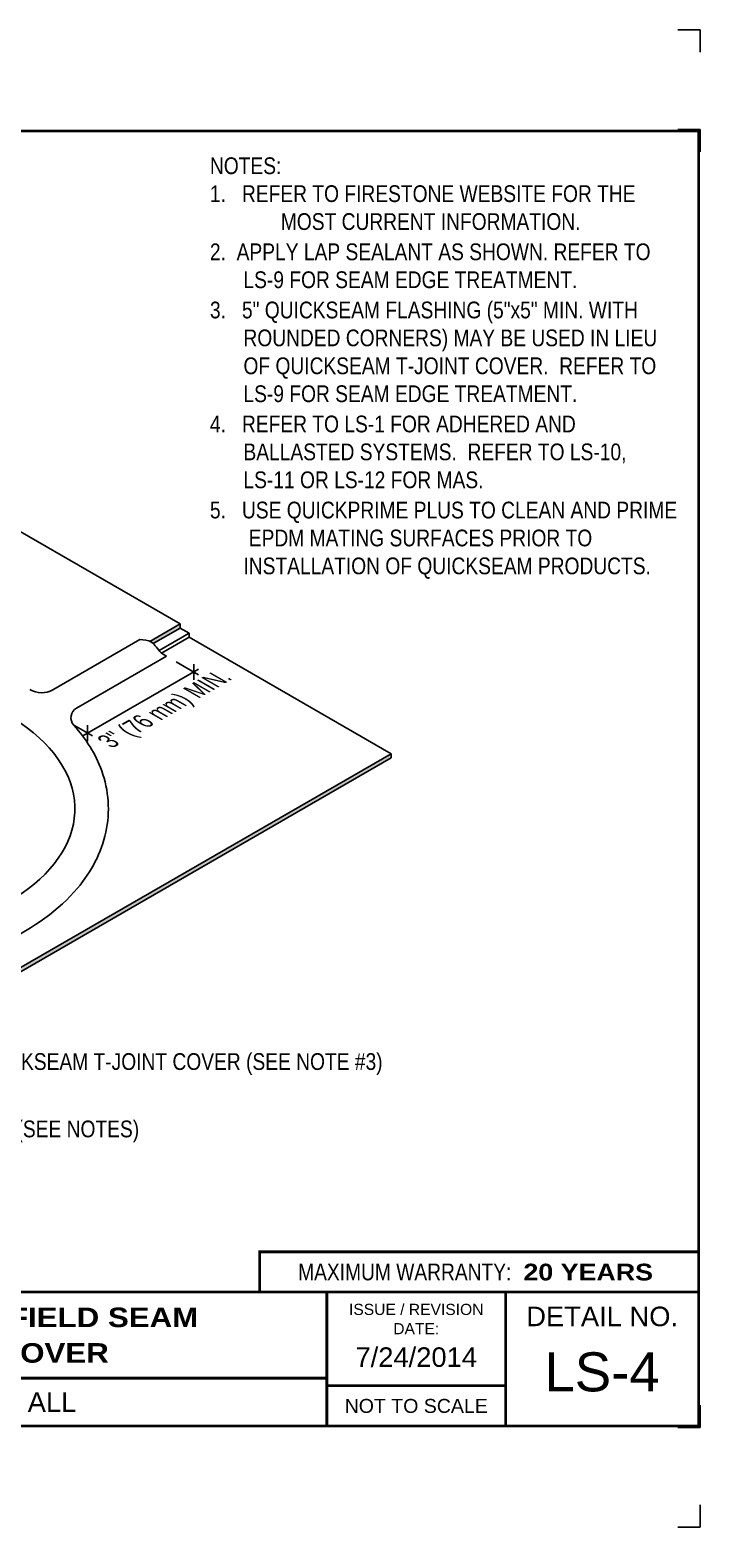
# Model space of a CAD drawing. Header units: inches. Extents: x 165.4 to 185.5, y 131.3 to 148.
# Drawn here: x 177.98 to 185.48, y 131.26 to 148.02 of the extents above; entities that cross this region are included whole.
import ezdxf
from ezdxf.enums import TextEntityAlignment as Align

# ---------------------------------------------------------------- set-up
doc = ezdxf.new("R2010")
doc.units = ezdxf.units.IN
doc.header["$MEASUREMENT"] = 0
doc.layers.get('0').update_dxf_attribs({"linetype": 'CONTINUOUS'})
doc.layers.get('DEFPOINTS').update_dxf_attribs({"linetype": 'CONTINUOUS'})
for name, color, linetype in [('FSBP-ANNO-NOTE', 7, 'CONTINUOUS'), ('FSBP-MEMBRANE', 7, 'CONTINUOUS'), ('FSBP-SEALANTS', 1, 'CONTINUOUS'), ('FSBP-TTLB', 7, 'CONTINUOUS'), ('FSBP-TTLB-BORDER', 7, 'CONTINUOUS'), ('FSBP-TTLB-TEXT', 7, 'CONTINUOUS')]:
    doc.layers.add(name, color=color, linetype=linetype)
doc.styles.add('FSBP_ARIAL', font='arial.ttf')
doc.styles.add('FSBP_ARIAL_BOLD', font='')
doc.styles.add('FSBP_ARIAL_NAR', font='ARIALN.TTF')
doc.styles.get('FSBP_ARIAL_BOLD').set_extended_font_data('Arial Black')

# ---------------------------------------------------------------- blocks, each defined once
blk = doc.blocks.new('TTLB-EPDM_2')
at = {"layer": 'DEFPOINTS', "linetype": 'Continuous', "ltscale": 1.75}
for points in [[(20.01562500000003, 13.88083333333333), (20.01562500000003, 14.13083333333333), (19.76562500000003, 14.13083333333333)], [(20.01562500000003, -2.380833333333342), (20.01562500000003, -2.630833333333342), (19.76562500000003, -2.630833333333342)]]:
    blk.add_lwpolyline(points, dxfattribs=at)
at = {"layer": 'DEFPOINTS', "color": 1}
for points in [[(20.015625, 12.765625), (20.015625, 13.015625), (19.765625, 13.015625)], [(20.015625, -1.265625), (20.015625, -1.515625), (19.765625, -1.515625)]]:
    blk.add_lwpolyline(points, dxfattribs=at)
at = {"layer": 'FSBP-TTLB', "const_width": 0.03125}
blk.add_lwpolyline([(15.09028770518938, 0), (20, 0), (20, 0.4512598240669945), (15.09028770518938, 0.4512598240669945)], close=True, dxfattribs=at)
for points in [[(0, 0), (0, -1.5), (20, -1.5), (20, 0), (0, 0)], [(15.84028770518938, 0), (15.84028770518938, -0.9643749050531198)], [(17.84110496735593, 0), (17.84110496735593, -1.5)], [(20, 0), (20, -1.5)], [(4.825208527206769, -0.9643749050531198), (15.84028770518938, -0.9643749050531198)], [(15.84028770518938, -0.9643749050531198), (15.84028770518938, -1.5)], [(15.84028770518938, -1.048740175933006), (17.84110496735593, -1.048740175933006)]]:
    blk.add_lwpolyline(points, dxfattribs=at)
at = {"layer": 'FSBP-TTLB-BORDER', "const_width": 0.03125}
blk.add_lwpolyline([(20, 0), (20, 13), (0, 13), (0, 0)], dxfattribs=at)
at = {"layer": 'FSBP-TTLB-TEXT', "style": 'FSBP_ARIAL_NAR'}
blk.add_text('MAXIMUM WARRANTY:', height=0.1875, dxfattribs=at).set_placement((17.90516569312837, 0.2256299120335257), align=Align.MIDDLE_RIGHT)
at = {"layer": 'FSBP-TTLB-TEXT', "style": 'FSBP_ARIAL'}
for s, height, p in [('ISSUE / REVISION', 0.125, (16.84069633627263, -0.1938496373466023)), ('DETAIL NO.', 0.21875, (18.92055248367797, -0.2724398367368792)), ('DATE:', 0.125, (16.84069633627263, -0.409973105348854)), ('NOT TO SCALE', 0.15625, (16.84069633627263, -1.274370087966503))]:
    blk.add_text(s, height=height, dxfattribs=at).set_placement(p, align=Align.MIDDLE_CENTER)
at = {"layer": 'FSBP-TTLB-TEXT'}
for tag, height, style, p in [('MAXIMUM_WARRANTY', 0.1875, 'FSBP_ARIAL_BOLD', (18.03987100774941, 0.2240244307510579)), ('ACCPT_SYSTEMS', 0.21875, 'FSBP_ARIAL', (12.49438170418193, -1.23218745252656))]:
    blk.add_attdef(tag, text='', height=height, dxfattribs=dict(at, style=style)).set_placement(p, align=Align.MIDDLE_LEFT)
for tag, height, style, p in [('DETAIL_DESCP_LINE_1', 0.21875, 'FSBP_ARIAL_BOLD', (10.33118450231211, -0.2831249841755152)), ('DETAIL_DESCP_LINE_2', 0.21875, 'FSBP_ARIAL_BOLD', (10.33118450231211, -0.6812499208775904)), ('ISSUE_REV_DATE', 0.21875, 'FSBP_ARIAL', (16.84069633627263, -0.7282559425942452)), ('DETAIL_NUMBER', 0.4375, 'FSBP_ARIAL', (18.91941590748775, -0.8931630692489421))]:
    blk.add_attdef(tag, text='', height=height, dxfattribs=dict(at, style=style)).set_placement(p, align=Align.MIDDLE_CENTER)

msp = doc.modelspace()

# ---------------------------------------------------------------- hatches: boundary and pattern name
at = {"layer": 'FSBP-MEMBRANE'}
h = msp.add_hatch(color=256, dxfattribs=at)
edge = h.paths.add_edge_path()
edge.add_line((179.3611897468261, 141.1492996721327), (179.6632507640381, 141.3236946817065))
edge.add_line((179.6632507640381, 141.3236946817065), (179.6632507640381, 141.3705696817069))
edge.add_line((179.6632507640381, 141.3705696817069), (179.3233364367958, 141.1743200533721))
edge.add_spline(control_points=[(179.3233364367958, 141.1743200533722), (179.3292377289602, 141.1717276858553), (179.3426617439841, 141.1647310688128), (179.3546234314598, 141.1553094898873), (179.3611897468262, 141.1492996721326)], knot_values=[0.1120423715763815, 0.1120423715763815, 0.1120423715763815, 0.1120423715763815, 0.1322315692420158, 0.1597613810511289, 0.1597613810511289, 0.1597613810511289, 0.1597613810511289], degree=3, periodic=0)
h = msp.add_hatch(color=256, dxfattribs=at)
h.paths.add_polyline_path([(168.1215735111468, 137.795729212957), (168.1215735111468, 137.7488542129568), (170.8474895203557, 136.1750458712519), (170.8474895203557, 136.2219208712518)])
h.paths.add_polyline_path([(171.1577120586034, 136.1833585510593), (171.1577120586034, 136.2302335510592), (170.8474895203558, 136.0511264850932), (170.8474895203558, 136.0042514850933)])
h.paths.add_polyline_path([(171.1577120586034, 136.042813805286), (171.1577120586034, 135.9959388052859), (173.2362028578478, 134.7959215828339), (173.2362028578478, 134.8427965828339)])
h.paths.add_polyline_path([(177.4760817628378, 137.2438168099613), (177.4760817628378, 137.2906918099613), (173.2362028578478, 134.8427965828339), (173.2362028578478, 134.7959215828339)])
h.paths.add_polyline_path([(177.4760817628378, 137.4781115557345), (177.4760817628378, 137.4312365557345), (177.7863043010854, 137.2521294897686), (177.7863043010854, 137.2990044897685)])
h.paths.add_polyline_path([(182.0233780609203, 139.8691995517442), (182.0233780609203, 139.9160745514736), (177.7863043010854, 137.4697988758905), (177.7863043010854, 137.4229238759272)])

# ---------------------------------------------------------------- linework, layer by layer
at = {"layer": 'FSBP-ANNO-NOTE'}
for p, q in [((179.8676907510632, 140.8635887246053), (178.5720631244088, 140.115557765587)), ((179.6161643854506, 140.9463075395), (179.8676907510631, 140.8010887246054)), ((179.8135641633266, 140.743950376957), (179.8135641633266, 140.9207270722536)), ((178.4723148940808, 140.2364028975645), (178.6809705511976, 140.1159354977602)), ((178.6268439634611, 140.0587971501119), (178.6268439634611, 140.2355738454085))]:
    msp.add_line(p, q, dxfattribs=at)
at = {"layer": 'FSBP-MEMBRANE'}
for p, q in [((179.663250764038, 141.3705696817504), (177.7749373783277, 142.460787924119)), ((179.3233364367958, 141.1743200533722), (179.663250764038, 141.3705696817069)), ((179.3611897468263, 141.1492996721329), (179.663250764038, 141.3236946817065)), ((179.663250764038, 141.3236946817504), (179.663250764038, 141.3705696817504)), ((179.663250764038, 141.3236946817065), (179.7623024195034, 141.2665071817599)), ((179.4264636495589, 141.0726105775281), (179.7623024195034, 141.2665071817599)), ((179.4549385802883, 141.0440505864499), (179.7623024195034, 141.2215071817599)), ((179.7623024195034, 141.2665071817599), (179.7623024195034, 141.2215071817599)), ((177.7863043010854, 137.4697988758905), (182.0233780609203, 139.9160745514736)), ((177.7863043010854, 137.4229238759272), (182.0233780609203, 139.8691995517441)), ((182.0233780609203, 139.8691995517441), (182.0233780609203, 139.9160745515297))]:
    msp.add_line(p, q, dxfattribs=at)
at = {"layer": 'FSBP-MEMBRANE', "linetype": 'Continuous'}
msp.add_line((179.7623024195034, 141.2215071817599), (182.0233780609158, 139.9160745515323), dxfattribs=at)
at = {"layer": 'FSBP-SEALANTS'}
for p, q in [((179.2114249906414, 141.1948250298408), (178.2377633327706, 140.6326812095695)), ((179.5079112099772, 141.0088075395002), (178.5026156320868, 140.4283998669901))]:
    msp.add_line(p, q, dxfattribs=at)
for centre, radius, start, end in [((178.1127633327706, 140.8491875605155), 0.25, 238.5069138458408, 300.0000000000078), ((178.5651156320866, 140.320146691517), 0.125, 119.9999999999779, 222.063233032772)]:
    msp.add_arc(centre, radius, start, end, dxfattribs=at)
msp.add_ellipse((175.9178086810808, 139.3000126869838), major_axis=(-2.566925602865363, 0), ratio=0.5773502691896254, start_param=1.864909897674227, end_param=7.602890982128957, dxfattribs=at)
msp.add_spline([(179.2114249906414, 141.1948250298408), (179.3403349700715, 141.1653732878289), (179.4508292717435, 141.0475663197815), (179.5079112099771, 141.0088075395002)], degree=3, dxfattribs=at)
msp.add_open_spline([(176.7713234382202, 137.5207056134383), (177.1014121570206, 137.5819541500472), (177.4154229337678, 137.6789172222718), (178.0239709614789, 137.9641226567049), (178.306838019083, 138.1649563079318), (178.6697088899364, 138.5966587571689), (178.7823043006737, 138.8094654787849), (178.8807886767827, 139.2653795566328), (178.8635814915939, 139.5057515032371), (178.7181782581927, 139.9122281660756), (178.6101232024486, 140.0836905338623), (178.4723148940808, 140.2364028975645)], degree=3, knots=[1.881830997502834, 1.881830997502834, 1.881830997502834, 1.881830997502834, 2.252662379019005, 2.252662379019005, 2.689777057236757, 2.689777057236757, 3.017516865622076, 3.017516865622076, 3.345256674007395, 3.345256674007395, 3.622182729462625, 3.622182729462625, 3.622182729462625, 3.622182729462625], dxfattribs=at)

# ---------------------------------------------------------------- block references
msp.add_blockref('TTLB-EPDM_2', (165.4627011304549, 133.8892954964356)).add_auto_attribs({'DETAIL_DESCP_LINE_1': 'LAP SPLICE WITH HEADLAP OVER FIELD SEAM', 'DETAIL_DESCP_LINE_2': 'USING QUICKSEAM T-JOINT COVER', 'ACCPT_SYSTEMS': 'ALL', 'ISSUE_REV_DATE': '7/24/2014', 'DETAIL_NUMBER': 'LS-4', 'MAXIMUM_WARRANTY': '20 YEARS'})

# ---------------------------------------------------------------- texts
at = {"layer": 'FSBP-ANNO-NOTE', "style": 'FSBP_ARIAL_NAR', "oblique": 329.9999999999999}
msp.add_text('3" (76 mm) MIN.', height=0.1875, rotation=30.00000000000054, dxfattribs=at).set_placement((179.5434718598815, 140.4264008605053), align=Align.MIDDLE)
at = {"layer": 'FSBP-ANNO-NOTE', "style": 'FSBP_ARIAL_NAR'}
for s, p in [('QUICKSEAM T-JOINT COVER (SEE NOTE #3)', (177.3448066520934, 136.470150297892)), ('LAP SEALANT (SEE NOTES)', (176.3275990887464, 135.7158321277655))]:
    msp.add_text(s, height=0.1875, dxfattribs=at).set_placement(p, align=Align.MIDDLE_LEFT)
at = {"layer": 'FSBP-ANNO-NOTE', "insert": (179.9954637509171, 146.5935474346541), "char_height": 0.1875, "attachment_point": 1, "style": 'FSBP_ARIAL_NAR'}
msp.add_mtext_dynamic_manual_height_columns('\\pi-0.375,l0.375,t0.1875,0.375;NOTES:\\P1.   REFER TO FIRESTONE WEBSITE FOR THE                MOST CURRENT INFORMATION.\\P{\\H0.083333x;\\P\\pt0.375;}2.  APPLY LAP SEALANT AS SHOWN. REFER TO LS-9 FOR SEAM EDGE TREATMENT.\\P{\\H0.083333x;\\P}3.   5" QUICKSEAM FLASHING (5"x5" MIN. WITH ROUNDED CORNERS) MAY BE USED IN LIEU OF QUICKSEAM T-JOINT COVER.  REFER TO LS-9 FOR SEAM EDGE TREATMENT.\\P{\\H0.083333x;\\P}4.   REFER TO LS-1 FOR ADHERED AND BALLASTED SYSTEMS.  REFER TO LS-10, LS-11 OR LS-12 FOR MAS.\\P{\\H0.083333x;\\P}5.   USE QUICKPRIME PLUS TO CLEAN AND PRIME  EPDM MATING SURFACES PRIOR TO INSTALLATION OF QUICKSEAM PRODUCTS.', width=5.269280831966171, gutter_width=23.08110225731588, heights=[5.691199294336061], dxfattribs=at)

doc.saveas('drawing.dxf')
